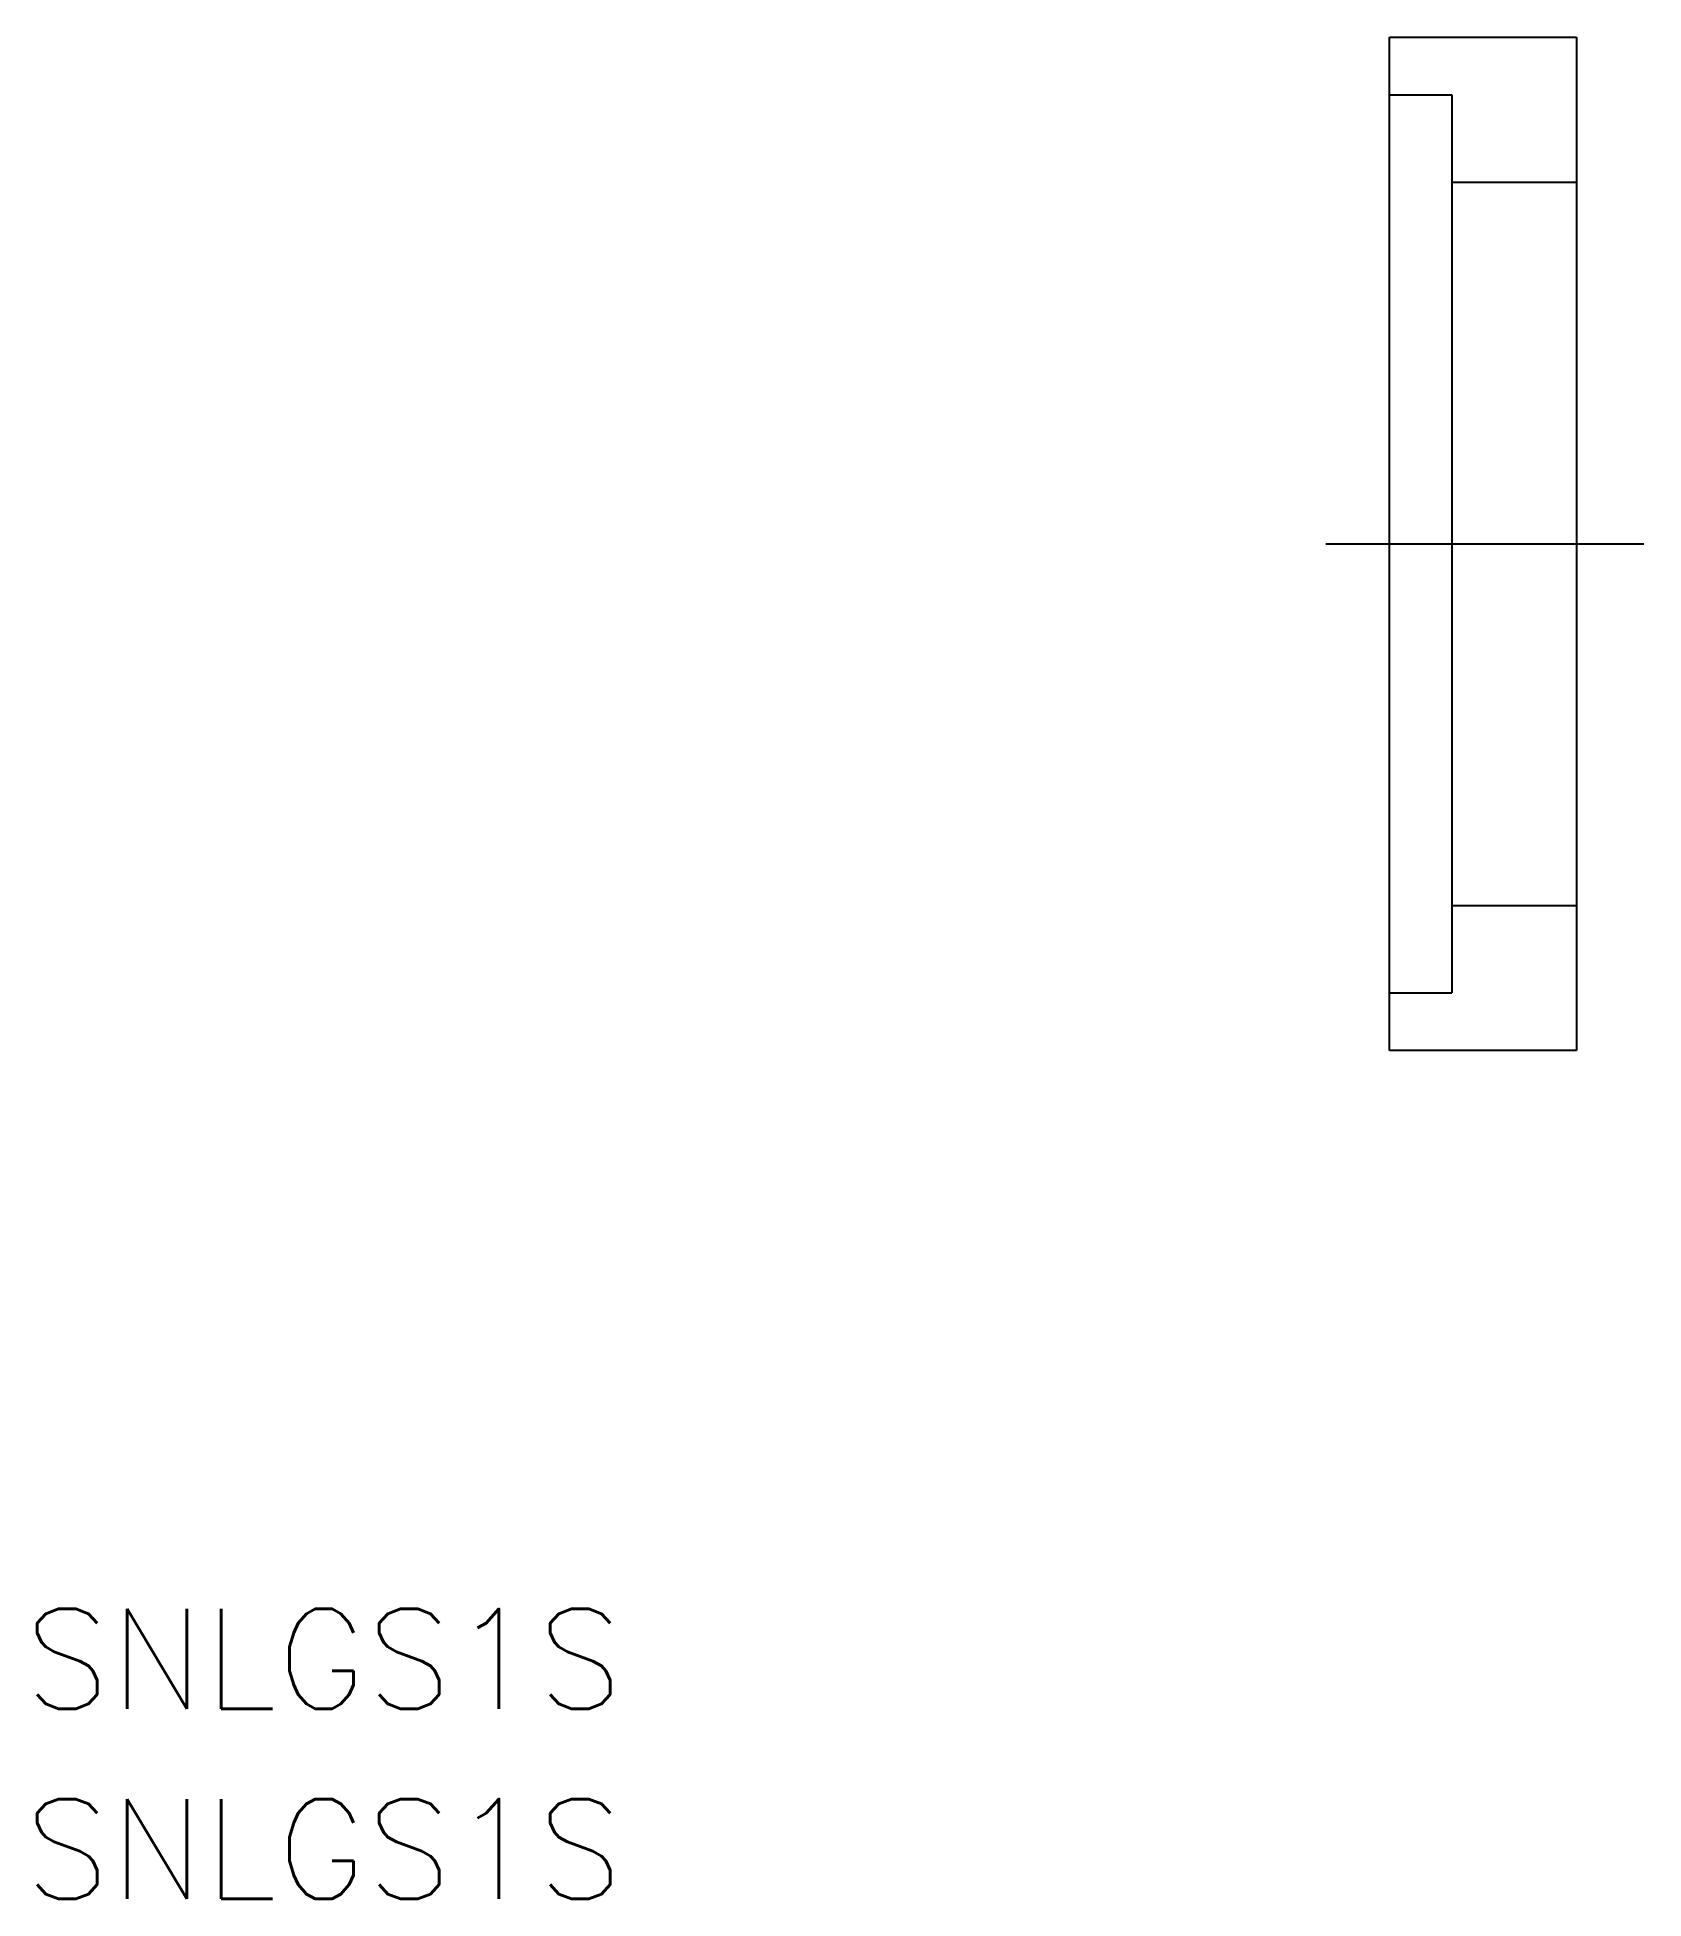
# Model space of a CAD drawing. Extents: x 47.1 to 98.7, y 158.2 to 217.9.
import ezdxf

# ---------------------------------------------------------------- set-up
doc = ezdxf.new("R2010")
doc.units = 0
doc.linetypes.add('CENTER', pattern=[17.5, 13, -1.5, 1.5, -1.5])
doc.layers.get('0').update_dxf_attribs({"linetype": 'CONTINUOUS'})
doc.layers.add('CENTER', color=1, linetype='CENTER')
doc.styles.get("Standard").update_dxf_attribs({"font": 'txt.shx', "bigfont": '@extfont2.shx'})

msp = doc.modelspace()

# ---------------------------------------------------------------- linework, layer by layer
at = {"color": 7, "linetype": 'CONTINUOUS'}
for p, q in [((90.518, 185.438), (90.518, 217.938)), ((90.518, 217.938), (96.518, 217.938)), ((96.518, 217.938), (96.518, 185.438)), ((90.518, 216.088), (92.518, 216.088)), ((92.518, 216.088), (92.518, 187.288)), ((92.518, 213.288), (96.518, 213.288)), ((92.518, 190.088), (96.518, 190.088)), ((90.518, 187.288), (92.518, 187.288)), ((96.518, 185.438), (90.518, 185.438))]:
    msp.add_line(p, q, dxfattribs=at)
at = {"layer": 'CENTER', "color": 1, "linetype": 'CENTER'}
msp.add_line((88.476, 201.688), (98.676, 201.688), dxfattribs=at)

# ---------------------------------------------------------------- texts
at = {"color": 7, "linetype": 'CONTINUOUS'}
for p in [(46.728, 164.321), (46.728, 158.224)]:
    msp.add_text('SNLGS1S', height=3.2, dxfattribs=at).set_placement(p)

doc.saveas('drawing.dxf')
